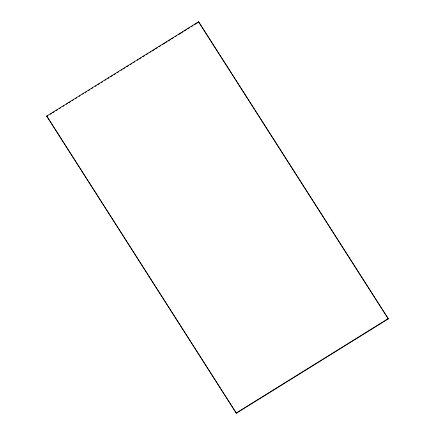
<?xml version="1.0" encoding="UTF-8"?>
<svg xmlns="http://www.w3.org/2000/svg" width="435" height="435" viewBox="0 0 435 435"><rect width="100%" height="100%" fill="white"/><g stroke="black" fill="none" stroke-linecap="round" stroke-linejoin="round"><path stroke-width="0.65" d="M46.714 116.085L198.632 21.75L388.216 318.572L388.286 318.915L236.368 413.25L46.714 116.085L236.368 413.25M46.784 116.428L47.937 115.71M50.237 114.28L51.39 113.568M52.543 112.855L54.266 111.779M55.995 110.707L57.719 109.636M59.448 108.565L60.595 107.853M62.901 106.423L64.048 105.705M66.354 104.275L67.501 103.563M68.654 102.85L70.378 101.774M72.107 100.702L73.83 99.631M75.559 98.56L76.712 97.848M79.012 96.418L80.165 95.7M82.465 94.27L83.618 93.558M85.342 92.486L86.494 91.769M88.218 90.698L89.947 89.626M91.671 88.555L92.824 87.837M95.124 86.413L96.276 85.695M98 84.624L99.729 83.553M101.453 82.481L102.606 81.764M104.906 80.334L106.058 79.621M107.782 78.55L108.935 77.832M110.664 76.761L112.388 75.69M114.111 74.619L115.84 73.548M117.564 72.476L118.717 71.759M121.017 70.329L122.17 69.616M123.322 68.899L125.046 67.827M126.775 66.756L128.499 65.685M130.228 64.614L131.952 63.543M133.681 62.471L134.828 61.754M137.134 60.324L138.281 59.611M139.434 58.894L141.157 57.822M142.887 56.751L144.61 55.68M146.339 54.609L148.063 53.538M149.792 52.466L150.945 51.749M152.092 51.036L154.398 49.606M155.545 48.889L157.274 47.817M158.998 46.746L160.727 45.675M162.451 44.604L167.056 41.744M168.204 41.031L170.509 39.601M171.656 38.884L173.386 37.812M175.109 36.741L176.838 35.67M178.562 34.599L183.168 31.739M184.32 31.026L186.62 29.596M187.773 28.879L189.497 27.807M191.226 26.736L192.95 25.665M194.679 24.594L198.703 22.093L198.632 21.75M236.297 412.907L388.216 318.572M198.703 22.093L388.286 318.915"/></g></svg>
